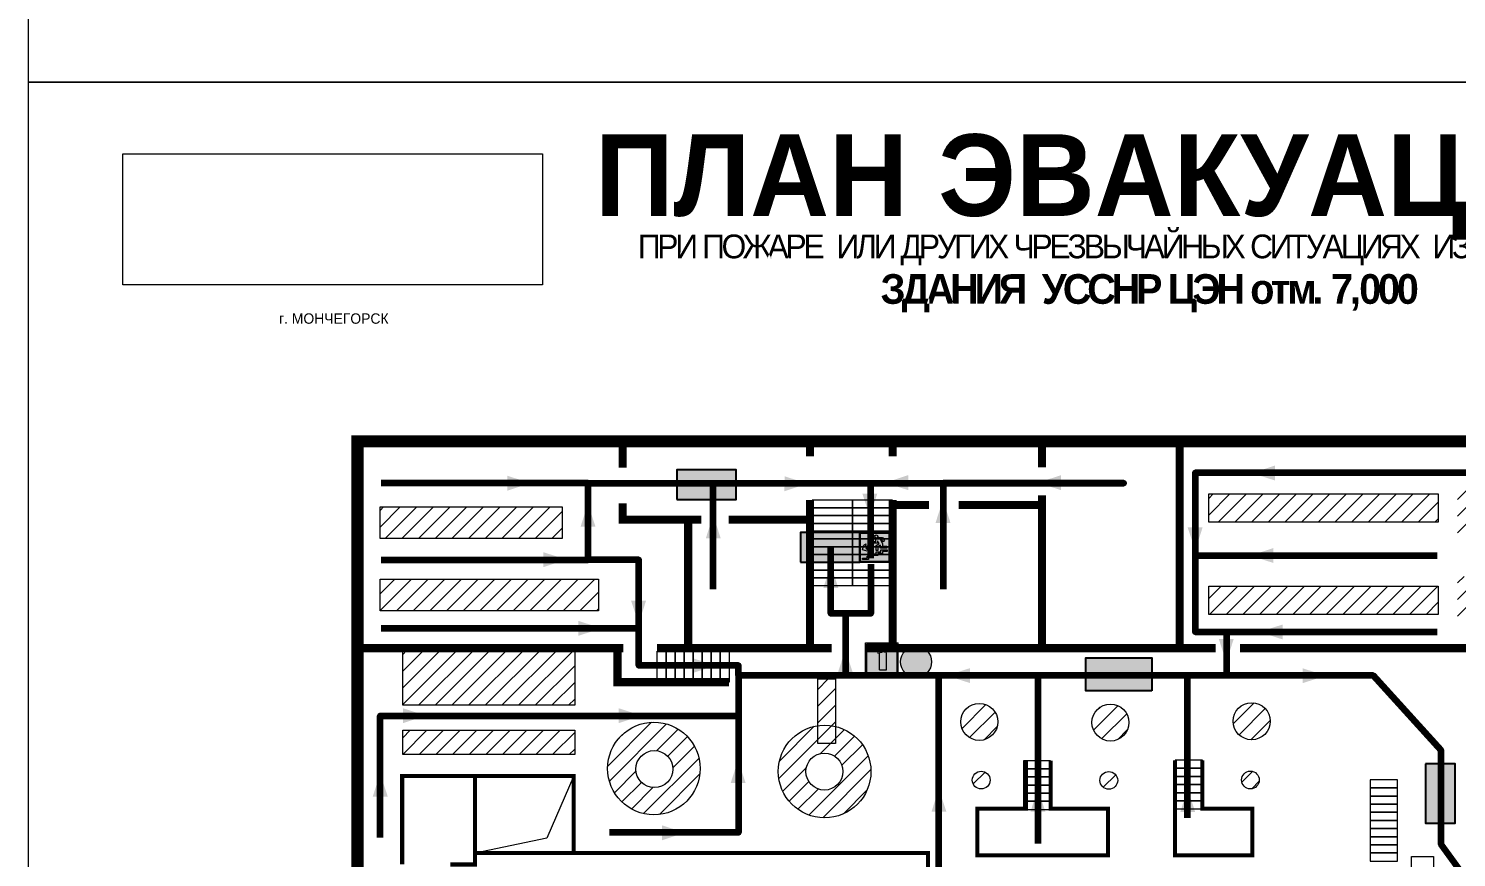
# Model space of a CAD drawing. Header units: millimetres. Extents: x 13810 to 67229, y 12374 to 21950.
# Drawn here: x 19059.6 to 19444.4, y 14733.1 to 14956.4 of the extents above; entities that cross this region are included whole.
import ezdxf

# ---------------------------------------------------------------- set-up
doc = ezdxf.new("R2010")
doc.units = ezdxf.units.MM
doc.layers.add('План_Штампы', color=7, linetype='Continuous')
doc.styles.add('обычный', font='arial.ttf')
picture_1 = doc.add_image_def('image1.jpg', size_in_pixel=(337, 105))
pattern_1 = [(225, (40390.644, 17172.8988), (2.24506403, -2.24506403), [])]

# ---------------------------------------------------------------- blocks, each defined once
blk = doc.blocks.new('A$C7B8C2D5B')
at = {"lineweight": 0}
h = blk.add_hatch(color=5, dxfattribs=at)
h.dxf.hatch_style = 1
h.paths.add_polyline_path([(1.4, -3.02, 1), (-2.11, -3.02, 1)])
at = {"color": 5, "lineweight": 0}
blk.add_circle((-0.36, -3.02), 1.75, dxfattribs=at)
blk = doc.blocks.new('A$C7B4425F7')
at = {"true_color": 0xffffff}
blk.add_hatch(color=7, dxfattribs=at).paths.add_polyline_path([(0, 0), (-16, 0), (-16, -8), (0, -8)])
h = blk.add_hatch(color=126)
h.paths.add_polyline_path([(-0.2, -0.2), (-15.8, -0.2), (-15.8, -7.8), (-0.2, -7.8)])
h.paths.add_polyline_path([(-11.76, -2.03), (-11.76, -3.66), (-11.17, -3.66, -0.568275), (-11.17, -6.18), (-12.58, -6.18), (-12.58, -2.03)], flags=16)
h.paths.add_polyline_path([(-13.33, -4.12, -0.495768), (-13.59, -6.18), (-15.03, -6.18), (-15.03, -2.03), (-13.59, -2.03, -0.487973)], flags=16)
h.paths.add_polyline_path([(-10.25, -2.03), (-9.48, -2.03), (-9.48, -6.18), (-10.25, -6.18)], flags=16)
h.paths.add_polyline_path([(-13.84, -3.69), (-14.24, -3.69), (-14.24, -3.03), (-13.9, -3.03, -0.692621)], flags=0)
h.paths.add_polyline_path([(-9.15, -2.03), (-8.4, -2.03), (-8.04, -3.07), (-7.68, -2.03), (-6.93, -2.03), (-7.64, -4.1), (-6.93, -6.18), (-7.68, -6.18), (-8.04, -5.14), (-8.4, -6.18), (-9.15, -6.18), (-8.44, -4.1)], flags=16)
h.paths.add_polyline_path([(-11.76, -4.46), (-11.42, -4.46, -0.692621), (-11.36, -5.12), (-11.76, -5.12)], flags=0)
h.paths.add_polyline_path([(-13.9, -5.2), (-14.24, -5.2), (-14.24, -4.55), (-13.84, -4.55, -0.708038)], flags=0)
edge = h.paths.add_edge_path(flags=16)
edge.add_ellipse((-5.51, -4.08), major_axis=(0, 2.05), ratio=0.586184, start_angle=0, end_angle=360)
edge = h.paths.add_edge_path(flags=0)
edge.add_ellipse((-5.51, -4.08), major_axis=(0, 1.14), ratio=0.454828, start_angle=0, end_angle=360)
h.paths.add_polyline_path([(-4.13, -4.96, 0.377264), (-3.48, -4.52, 0.0555), (-3.16, -2.03), (-1.66, -2.03), (-1.66, -4.96), (-0.96, -4.96), (-0.96, -7.01), (-1.75, -7.01), (-1.75, -6.18), (-3.3, -6.18), (-3.3, -7.02), (-4.13, -7.02)], flags=16)
h.paths.add_polyline_path([(-2.73, -2.91), (-2.28, -2.91), (-2.28, -4.96), (-3.05, -4.96, 0.079136)], flags=0)
at = {"color": 126}
blk.add_lwpolyline([(-16, -8), (0, -8), (0, 0), (-16, 0)], close=True, dxfattribs=at)
blk = doc.blocks.new('вниз 3')
at = {"lineweight": 0, "true_color": 0xffffff}
h = blk.add_hatch(color=7, dxfattribs=at)
h.dxf.hatch_style = 1
h.paths.add_polyline_path([(40997.5, -4475.69), (40997.25, -4475.28), (40995.76, -4476.15), (40995.97, -4475.23), (40995.39, -4475.56), (40995.05, -4476.83), (40996.33, -4477.17), (40996.91, -4476.83), (40996, -4476.55)], flags=0)
h.paths.add_polyline_path([(40999.81, -4473.95), (41000.22, -4473.95), (41000.64, -4474.67), (41001.03, -4474.43), (41000.46, -4473.49), (41000.42, -4473.49), (40999.43, -4473.49), (40998.68, -4473.92), (40998.68, -4474.57), (40997.88, -4474.57), (40997.88, -4475), (40999.14, -4475), (40999.14, -4474.43), (40999.14, -4474.38), (40999.59, -4475.15), (40998.72, -4475.67), (40998.72, -4477.06), (40999.24, -4477.06), (40999.24, -4475.96), (40999.95, -4475.56), (40999.95, -4476.43), (41001.61, -4476.43), (41001.61, -4475.88), (41000.47, -4475.88), (41000.47, -4475.12)], flags=0)
h.paths.add_polyline_path([(40999.2, -4473.24, 1), (40998.35, -4473.24, 1)], flags=0)
h.paths.add_polyline_path([(41000.46, -4477.26), (41001.69, -4477.26), (41001.69, -4476.84), (41000.03, -4476.84), (41000.03, -4477.39), (40998.78, -4477.39), (40998.78, -4477.95), (40997.53, -4477.95), (40997.53, -4478.5), (40996.29, -4478.5), (40996.29, -4479.06), (40995.05, -4479.06), (40995.05, -4479.48), (40995.29, -4479.48), (40996.72, -4479.48), (40996.72, -4478.92), (40997.97, -4478.92), (40997.97, -4478.36), (40999.2, -4478.36), (40999.2, -4477.81), (41000.46, -4477.81)], flags=0)
h.paths.add_polyline_path([(41002.37, -4472.17), (40994.37, -4472.17), (40994.37, -4480.17), (41002.37, -4480.17)])
h.paths.add_polyline_path([(41002.16, -4479.96), (40994.57, -4479.96), (40994.57, -4472.37), (41002.16, -4472.37)], flags=16)
h.paths.add_polyline_path([(41001.61, -4475.88), (41001.61, -4476.43), (40999.95, -4476.43), (40999.95, -4475.56), (40999.24, -4475.96), (40999.24, -4477.06), (40998.72, -4477.06), (40998.72, -4475.67), (40999.59, -4475.15), (40999.14, -4474.38), (40999.14, -4474.43), (40999.14, -4475), (40997.88, -4475), (40997.88, -4474.57), (40998.68, -4474.57), (40998.68, -4473.92), (40999.43, -4473.49), (41000.42, -4473.49), (41000.46, -4473.49), (41001.03, -4474.43), (41000.64, -4474.67), (41000.22, -4473.95), (40999.81, -4473.95), (41000.47, -4475.12), (41000.47, -4475.88)], flags=0)
h.paths.add_polyline_path([(41001.69, -4476.84), (41001.69, -4477.26), (41000.46, -4477.26), (41000.46, -4477.81), (40999.2, -4477.81), (40999.2, -4478.36), (40997.97, -4478.36), (40997.97, -4478.92), (40996.72, -4478.92), (40996.72, -4479.48), (40995.05, -4479.48), (40995.05, -4479.06), (40996.29, -4479.06), (40996.29, -4478.5), (40997.53, -4478.5), (40997.53, -4477.95), (40998.78, -4477.95), (40998.78, -4477.39), (41000.03, -4477.39), (41000.03, -4476.84)], flags=0)
h.paths.add_polyline_path([(40998.35, -4473.24, -1), (40999.2, -4473.24, -1)], flags=0)
h.paths.add_polyline_path([(40997.5, -4475.69), (40996, -4476.55), (40996.91, -4476.83), (40996.33, -4477.17), (40995.05, -4476.83), (40995.39, -4475.56), (40995.97, -4475.23), (40995.76, -4476.15), (40997.25, -4475.28)], flags=0)
at = {"lineweight": 0}
h = blk.add_hatch(color=126, dxfattribs=at)
h.dxf.hatch_style = 1
h.paths.add_polyline_path([(41002.16, -4472.37), (40994.57, -4472.37), (40994.57, -4479.96), (41002.16, -4479.96)])
h.paths.add_polyline_path([(40995.97, -4475.23), (40995.76, -4476.15), (40997.25, -4475.28), (40997.5, -4475.69), (40996, -4476.55), (40996.91, -4476.83), (40996.33, -4477.17), (40995.05, -4476.83), (40995.39, -4475.56)], flags=16)
h.paths.add_polyline_path([(40997.88, -4474.57), (40998.68, -4474.57), (40998.68, -4473.92), (40999.43, -4473.49), (41000.42, -4473.49), (41000.46, -4473.49), (41001.03, -4474.43), (41000.64, -4474.67), (41000.22, -4473.95), (40999.81, -4473.95), (41000.47, -4475.12), (41000.47, -4475.88), (41001.61, -4475.88), (41001.61, -4476.43), (40999.95, -4476.43), (40999.95, -4475.56), (40999.24, -4475.96), (40999.24, -4477.06), (40998.72, -4477.06), (40998.72, -4475.67), (40999.59, -4475.15), (40999.14, -4474.38), (40999.14, -4474.43), (40999.14, -4475), (40997.88, -4475)], flags=16)
h.paths.add_polyline_path([(40998.35, -4473.24, -1), (40999.2, -4473.24, -1)], flags=16)
h.paths.add_polyline_path([(40997.53, -4477.95), (40998.78, -4477.95), (40998.78, -4477.39), (41000.03, -4477.39), (41000.03, -4476.84), (41001.69, -4476.84), (41001.69, -4477.26), (41000.46, -4477.26), (41000.46, -4477.81), (40999.2, -4477.81), (40999.2, -4478.36), (40997.97, -4478.36), (40997.97, -4478.92), (40996.72, -4478.92), (40996.72, -4479.48), (40995.05, -4479.48), (40995.05, -4479.06), (40996.29, -4479.06), (40996.29, -4478.5), (40997.53, -4478.5)], flags=16)
at = {"lineweight": 0, "true_color": 0xffffff}
h = blk.add_hatch(color=7, dxfattribs=at)
h.dxf.hatch_style = 1
h.paths.add_polyline_path([(40999.2, -4473.24, 1), (40998.35, -4473.24, 1)])
h.paths.add_polyline_path([(40999.81, -4473.95), (41000.22, -4473.95), (41000.64, -4474.67), (41001.03, -4474.43), (41000.46, -4473.49), (41000.42, -4473.49), (40999.43, -4473.49), (40998.68, -4473.92), (40998.68, -4474.57), (40997.88, -4474.57), (40997.88, -4475), (40999.14, -4475), (40999.14, -4474.43), (40999.14, -4474.38), (40999.59, -4475.15), (40998.72, -4475.67), (40998.72, -4477.06), (40999.24, -4477.06), (40999.24, -4475.96), (40999.95, -4475.56), (40999.95, -4476.43), (41001.61, -4476.43), (41001.61, -4475.88), (41000.47, -4475.88), (41000.47, -4475.12)])
h.paths.add_polyline_path([(40999.2, -4477.81), (41000.46, -4477.81), (41000.46, -4477.26), (41001.69, -4477.26), (41001.69, -4476.84), (41000.03, -4476.84), (41000.03, -4477.39), (40998.78, -4477.39), (40998.78, -4477.95), (40997.53, -4477.95), (40997.53, -4478.5), (40996.29, -4478.5), (40996.29, -4479.06), (40995.05, -4479.06), (40995.05, -4479.48), (40995.29, -4479.48), (40996.72, -4479.48), (40996.72, -4478.92), (40997.97, -4478.92), (40997.97, -4478.36), (40999.2, -4478.36)])
h.paths.add_polyline_path([(40997.5, -4475.69), (40997.25, -4475.28), (40995.76, -4476.15), (40995.97, -4475.23), (40995.39, -4475.56), (40995.05, -4476.83), (40996.33, -4477.17), (40996.91, -4476.83), (40996, -4476.55)])
at = {"color": 126, "lineweight": 0}
for points in [[(40994.37, -4472.17), (41002.37, -4472.17), (41002.37, -4480.17), (40994.37, -4480.17)], [(40994.57, -4472.37), (41002.16, -4472.37), (41002.16, -4479.96), (40994.57, -4479.96)]]:
    blk.add_lwpolyline(points, close=True, dxfattribs=at)
for points in [[(40999.14, -4474.43), (40999.14, -4475), (40997.88, -4475), (40997.88, -4474.57), (40998.68, -4474.57), (40998.68, -4473.92), (40999.43, -4473.49), (41000.42, -4473.49), (41000.46, -4473.49), (41001.03, -4474.43), (41000.64, -4474.67), (41000.22, -4473.95), (40999.81, -4473.95), (41000.47, -4475.12), (41000.47, -4475.88), (41001.61, -4475.88), (41001.61, -4476.43), (40999.95, -4476.43), (40999.95, -4475.56), (40999.24, -4475.96), (40999.24, -4477.06), (40998.72, -4477.06), (40998.72, -4475.67), (40999.59, -4475.15), (40999.14, -4474.38), (40999.14, -4474.43)], [(40995.05, -4476.83), (40995.39, -4475.56), (40995.97, -4475.23), (40995.76, -4476.15), (40997.25, -4475.28), (40997.5, -4475.69), (40996, -4476.55), (40996.91, -4476.83), (40996.33, -4477.17), (40995.05, -4476.83)], [(40995.29, -4479.48), (40995.05, -4479.48), (40995.05, -4479.06), (40996.29, -4479.06), (40996.29, -4478.5), (40997.53, -4478.5), (40997.53, -4477.95), (40998.78, -4477.95), (40998.78, -4477.39), (41000.03, -4477.39), (41000.03, -4476.84), (41001.69, -4476.84), (41001.69, -4477.26), (41000.46, -4477.26), (41000.46, -4477.81), (40999.2, -4477.81), (40999.2, -4478.36), (40997.97, -4478.36), (40997.97, -4478.92), (40996.72, -4478.92), (40996.72, -4479.48), (40995.05, -4479.48)]]:
    blk.add_lwpolyline(points, dxfattribs=at)
blk.add_circle((40998.77, -4473.24), 0.426, dxfattribs=at)
blk = doc.blocks.new('A$C3AD82952')
at = {"true_color": 0xf5f5ff}
h = blk.add_hatch(color=7, dxfattribs=at)
h.dxf.hatch_style = 1
h.paths.add_polyline_path([(8.21, 8.73, 0.414214), (7.89, 9.05), (7.22, 9.05), (7.22, 9.92), (7.59, 9.92, 1), (7.57, 10.36), (7.22, 10.36), (7.22, 10.6), (6.43, 10.6), (6.43, 10.36), (6.01, 10.36), (4.74, 9.59), (4.74, 8.69), (4.98, 8.73), (4.98, 9.26), (6.12, 9.91), (6.43, 9.91), (6.43, 9.05), (5.76, 9.05, 0.414214), (5.44, 8.73), (5.44, 2.2), (8.21, 2.2)], flags=0)
h.paths.add_polyline_path([(12.8, 12.8), (0, 12.8), (0, 0), (12.8, 0)])
h.paths.add_polyline_path([(0.51, 12.29), (12.29, 12.29), (12.29, 0.51), (0.51, 0.51)], flags=16)
h.paths.add_polyline_path([(4.74, 9.59), (6.01, 10.36), (6.43, 10.36), (6.43, 10.6), (7.22, 10.6), (7.22, 10.36), (7.59, 10.36, -0.94586), (7.59, 9.92), (7.22, 9.92), (7.22, 9.05), (7.89, 9.05, -0.414214), (8.21, 8.73), (8.21, 2.2), (5.44, 2.2), (5.44, 8.73, -0.414214), (5.76, 9.05), (6.43, 9.05), (6.43, 9.91), (6.12, 9.91), (4.98, 9.26), (4.98, 8.73), (4.74, 8.69)], flags=0)
h = blk.add_hatch(color=242)
h.dxf.hatch_style = 1
h.paths.add_polyline_path([(12.29, 12.29), (0.51, 12.29), (0.51, 0.51), (12.29, 0.51)])
h.paths.add_polyline_path([(4.74, 8.69), (4.74, 9.59), (6.01, 10.36), (6.43, 10.36), (6.43, 10.6), (7.22, 10.6), (7.22, 10.36), (7.59, 10.36, -0.94586), (7.59, 9.92), (7.22, 9.92), (7.22, 9.05), (7.89, 9.05, -0.414214), (8.21, 8.73), (8.21, 2.2), (5.44, 2.2), (5.44, 8.73, -0.414214), (5.76, 9.05), (6.43, 9.05), (6.43, 9.91), (6.12, 9.91), (4.98, 9.26), (4.98, 8.73)], flags=16)
h = blk.add_hatch(color=7, dxfattribs=at)
h.dxf.hatch_style = 1
h.paths.add_polyline_path([(8.21, 8.73, 0.414214), (7.89, 9.05), (7.22, 9.05), (7.22, 9.92), (7.59, 9.92, 1), (7.57, 10.36), (7.22, 10.36), (7.22, 10.6), (6.43, 10.6), (6.43, 10.36), (6.01, 10.36), (4.74, 9.59), (4.74, 8.69), (4.98, 8.73), (4.98, 9.26), (6.12, 9.91), (6.43, 9.91), (6.43, 9.05), (5.76, 9.05, 0.414214), (5.44, 8.73), (5.44, 2.2), (8.21, 2.2)])
at = {"color": 242, "lineweight": 5}
for p, q in [((0, 0), (0, 12.8)), ((0, 12.8), (12.8, 12.8)), ((12.8, 0), (12.8, 12.8)), ((6.01, 10.36), (4.74, 9.59)), ((4.74, 9.59), (4.74, 8.69)), ((4.74, 8.69), (4.98, 8.73)), ((4.98, 9.26), (6.12, 9.91)), ((4.98, 8.73), (4.98, 9.26)), ((5.44, 2.2), (5.44, 8.73)), ((5.76, 9.05), (6.43, 9.05)), ((6.01, 10.36), (6.43, 10.36)), ((6.12, 9.91), (6.43, 9.91)), ((7.22, 10.6), (6.43, 10.6)), ((6.43, 10.6), (6.43, 10.36)), ((6.43, 9.91), (6.43, 9.05)), ((7.22, 10.36), (7.22, 10.6)), ((7.59, 10.36), (7.22, 10.36)), ((7.22, 9.05), (7.22, 9.92)), ((7.59, 9.92), (7.22, 9.92)), ((7.89, 9.05), (7.22, 9.05)), ((8.21, 2.2), (8.21, 8.73)), ((0, 0), (12.8, 0)), ((5.44, 2.2), (8.21, 2.2))]:
    blk.add_line(p, q, dxfattribs=at)
blk.add_lwpolyline([(0.51, 12.29), (12.29, 12.29), (12.29, 0.51), (0.51, 0.51)], close=True, dxfattribs=at)
for centre, radius, start, end in [((5.76, 8.73), 0.32, 90, 180), ((7.58, 10.14), 0.223, 273.1875, 86.8125), ((7.89, 8.73), 0.32, 0, 90)]:
    blk.add_arc(centre, radius, start, end, dxfattribs=at)
blk = doc.blocks.new('A$C32E8229D')
at = {"true_color": 0xffffff}
blk.add_hatch(color=7, dxfattribs=at).paths.add_polyline_path([(0, 0), (0, -8), (16, -8), (16, 0)])
h = blk.add_hatch(color=126)
h.paths.add_polyline_path([(0.2, -0.2), (15.8, -0.2), (15.8, -7.8), (0.2, -7.8)])
h.paths.add_polyline_path([(13.49, -2.05), (12.08, -2.05), (11.37, -2.63, 0.162397), (11.29, -2.84), (11.29, -3.63), (10.35, -3.63), (10.35, -4.05), (11.68, -4.05), (11.68, -3.48), (12.26, -4.28), (11.29, -5.1), (11.29, -6.78), (11.85, -6.78), (11.85, -5.44), (12.8, -4.64), (12.8, -5.94), (14.46, -5.94), (14.46, -5.39), (13.45, -5.39), (13.45, -3.97), (12.46, -2.59), (13.15, -2.59), (13.69, -3.34), (14.18, -3)], flags=16)
h.paths.add_polyline_path([(10.74, -1.82, 1), (11.8, -1.82, 1)], flags=16)
h.paths.add_polyline_path([(9.39, -3.59), (5.99, -3.59), (6.56, -3.03), (5.91, -3.03), (5.1, -3.83), (5.91, -4.64), (6.56, -4.64), (5.99, -4.09), (9.39, -4.09)], flags=16)
h.paths.add_polyline_path([(4.29, -1.08), (1.72, -1.08), (1.72, -6.6), (4.29, -6.6)], flags=16)
at = {"color": 126}
blk.add_lwpolyline([(16, -8), (0, -8), (0, 0), (16, 0)], close=True, dxfattribs=at)

msp = doc.modelspace()

# ---------------------------------------------------------------- hatches: boundary and pattern name
at = {"lineweight": 0}
h = msp.add_hatch(dxfattribs=at)
h.set_pattern_fill('ANSI31', color=256, angle=180)
h.set_pattern_definition(pattern_1)
h.paths.add_polyline_path([(19444.68, 14808.83), (19444.68, 14796.14), (19462.08, 14796.14), (19462.08, 14808.83)])
h.paths.add_polyline_path([(19377.62, 14806.2), (19377.62, 14798.56), (19439.43, 14798.56), (19439.43, 14806.2)])
h.paths.add_polyline_path([(19377.62, 14831.06), (19377.62, 14823.42), (19439.43, 14823.42), (19439.43, 14831.06)])
h.paths.add_polyline_path([(19444.68, 14820.34), (19462.08, 14820.34), (19462.08, 14833.03), (19444.68, 14833.03)])
h = msp.add_hatch(dxfattribs=at)
h.set_pattern_fill('ANSI31', color=256, angle=180)
h.set_pattern_definition(pattern_1)
h.paths.add_polyline_path([(19206.82, 14774.09), (19206.82, 14789.46), (19160.46, 14788.72), (19160.46, 14774.09)])
h.paths.add_polyline_path([(19206.82, 14760.8), (19206.82, 14767.36), (19160.46, 14767.36), (19160.46, 14760.8)])
h.paths.add_polyline_path([(19213.17, 14799.57), (19213.17, 14808.1), (19154.39, 14808.1), (19154.39, 14799.57)])
h.paths.add_polyline_path([(19203.45, 14818.99), (19203.45, 14827.52), (19154.39, 14827.52), (19154.39, 14818.99)])
h = msp.add_hatch(dxfattribs=at)
h.set_pattern_fill('ANSI31', color=256, angle=180)
h.set_pattern_definition(pattern_1)
h.paths.add_polyline_path([(19286.6, 14756.27, 0.346999), (19277.02, 14768.41), (19277.02, 14763.82), (19272.28, 14763.82), (19272.28, 14768.61, 0.371421), (19261.64, 14756.27, 1)])
h.paths.add_polyline_path([(19269.08, 14756.24, -1), (19279.07, 14756.24, -1)], flags=16)
h.paths.add_polyline_path([(19272.28, 14768.61, -0.096063), (19277.02, 14768.41), (19277.02, 14781.21), (19272.28, 14781.21)])
h.paths.add_polyline_path([(19272.28, 14763.82), (19277.02, 14763.82), (19277.02, 14768.41, 0.096063), (19272.28, 14768.61)])
h.paths.add_polyline_path([(19215.66, 14757.07, 1), (19240.61, 14757.07, 1)])
h.paths.add_polyline_path([(19233.24, 14756.9, -1), (19223.25, 14756.9, -1)], flags=16)
h = msp.add_hatch(dxfattribs=at)
h.set_pattern_fill('ANSI31', color=256, angle=180)
h.set_pattern_definition(pattern_1)
h.paths.add_polyline_path([(19391.24, 14753.97, 1), (19386.45, 14753.97, 1)])
h.paths.add_polyline_path([(19384.19, 14769.79, 1), (19394.17, 14769.79, 1)])
h.paths.add_polyline_path([(19353.08, 14753.87, 1), (19348.29, 14753.87, 1)])
h.paths.add_polyline_path([(19356.13, 14769.45, 1), (19346.14, 14769.45, 1)])
h.paths.add_polyline_path([(19318.7, 14753.95, 1), (19313.91, 14753.95, 1)])
h.paths.add_polyline_path([(19320.79, 14769.63, 1), (19310.81, 14769.63, 1)])

# ---------------------------------------------------------------- linework, layer by layer
at = {"color": 126, "lineweight": 0, "true_color": 0x008754}
for points in [[(19059.64, 15336.92), (19659.64, 15336.92), (19659.64, 14941.92), (19059.64, 14941.92)], [(19059.64, 14941.92), (19659.64, 14941.92), (19659.64, 14546.92), (19059.64, 14546.92)]]:
    msp.add_lwpolyline(points, close=True, dxfattribs=at)
at = {"lineweight": 0}
for points, const_width in [([(19477.02, 14674.68), (19581.38, 14674.68), (19581.38, 14845.21), (19148.24, 14845.21), (19148.24, 14674.68), (19477.02, 14674.68)], 3.3), ([(19219.73, 14838.14), (19219.73, 14845.83)], 2.2), ([(19270.17, 14845.21), (19270.17, 14841.2)], 2.2), ([(19292.45, 14845.21), (19292.45, 14841.2)], 2.2), ([(19332.68, 14844.14), (19332.68, 14838.23)], 2.2), ([(19369.78, 14790.07), (19369.78, 14845.03)], 2.2), ([(19332.68, 14830.69), (19332.68, 14789.33), (19332.68, 14828.04), (19310.21, 14828.04)], 2.2), ([(19237.34, 14790.22), (19237.34, 14824.09), (19219.73, 14824.09), (19219.73, 14828.53)], 2.2), ([(19270.17, 14789.46), (19270.17, 14829.39)], 2.2), ([(19292.45, 14789.46), (19292.45, 14829.39)], 2.2), ([(19292.45, 14828.04), (19302.22, 14828.04)], 2.2), ([(19237.34, 14824.09), (19240.9, 14824.09)], 2.2), ([(19248.3, 14824.09), (19269.46, 14824.09)], 2.2), ([(19219.86, 14789.46), (19148.24, 14789.46)], 2.2), ([(19218.33, 14789.46), (19218.33, 14780.34), (19248.39, 14780.34)], 2.2), ([(19276.02, 14789.46), (19228.94, 14789.46)], 2.2), ([(19379.47, 14789.46), (19285.08, 14789.46)], 2.2), ([(19554.34, 14789.46), (19386.01, 14789.46)], 2.2), ([(19335.01, 14759.17), (19335.01, 14746.25), (19350.45, 14746.25), (19350.45, 14733.69), (19315.25, 14733.69), (19315.25, 14746.25), (19328.34, 14746.25), (19328.34, 14759.17)], 1.1), ([(19375.92, 14759.3), (19375.92, 14746.25), (19389.36, 14746.25), (19389.36, 14733.69), (19368.53, 14733.69), (19368.53, 14759.3)], 1.1), ([(19206.52, 14734.3), (19206.52, 14755.05), (19160.31, 14755.05), (19160.31, 14731.21)], 1.1), ([(19179.95, 14734.3), (19179.95, 14755.05)], 1.1), ([(19173.31, 14731.21), (19179.95, 14731.21), (19179.95, 14734.3), (19301.96, 14734.3), (19301.96, 14687.57)], 1.1)]:
    msp.add_lwpolyline(points, dxfattribs=dict(at, const_width=const_width))
at = {"color": 126, "lineweight": 100, "true_color": 0x008754}
for points in [[(19489.35, 14801.82), (19489.35, 14836.69), (19373.92, 14836.69), (19373.92, 14793.89), (19439.19, 14793.89)], [(19154.6, 14813.31), (19210.42, 14813.31), (19210.42, 14833.96), (19354.78, 14833.96), (19306.03, 14833.96), (19306.03, 14805.34)], [(19210.42, 14833.96), (19154.6, 14833.96)], [(19244.04, 14833.96), (19244.04, 14805.34)], [(19286.44, 14833.96), (19286.44, 14813.73)], [(19286.53, 14812.14), (19286.53, 14798.83), (19275.76, 14798.83), (19275.76, 14817)], [(19224.06, 14794.79), (19224.06, 14813.31), (19210.42, 14813.31)], [(19439.19, 14814.37), (19373.92, 14814.37)], [(19279.74, 14798.83), (19279.74, 14782.08)], [(19250.9, 14782.08), (19250.9, 14784.83), (19224.06, 14784.83), (19224.06, 14794.79), (19154.6, 14794.79)], [(19382.4, 14793.89), (19382.4, 14782.08)], [(19478.21, 14682.55), (19447.86, 14682.55), (19447.86, 14726.09), (19440.22, 14736.6), (19440.22, 14761.88), (19421.92, 14782.08), (19250.9, 14782.08), (19250.9, 14739.84), (19216.16, 14739.84)], [(19304.86, 14706.42), (19304.86, 14782.08)], [(19331.57, 14782.08), (19331.57, 14736.84)], [(19371.89, 14743.74), (19371.89, 14782.08)], [(19154.34, 14738.49), (19154.34, 14771.28), (19250.9, 14771.28)]]:
    msp.add_lwpolyline(points, dxfattribs=at)
at = {"lineweight": 0}
for points in [[(19439.43, 14823.42), (19377.62, 14823.42), (19377.62, 14831.06), (19439.43, 14831.06)], [(19203.45, 14818.99), (19154.39, 14818.99), (19154.39, 14827.52), (19203.45, 14827.52)], [(19281.61, 14829.39), (19270.77, 14829.39), (19270.77, 14827.29), (19281.61, 14827.29)], [(19281.61, 14827.29), (19270.77, 14827.29), (19270.77, 14825.2), (19281.61, 14825.2)], [(19292.45, 14829.39), (19281.61, 14829.39), (19281.61, 14827.29), (19292.45, 14827.29)], [(19292.45, 14827.29), (19281.61, 14827.29), (19281.61, 14825.2), (19292.45, 14825.2)], [(19281.61, 14825.2), (19270.77, 14825.2), (19270.77, 14823.1), (19281.61, 14823.1)], [(19292.45, 14825.2), (19281.61, 14825.2), (19281.61, 14823.1), (19292.45, 14823.1)], [(19281.61, 14823.1), (19270.77, 14823.1), (19270.77, 14821.01), (19281.61, 14821.01)], [(19281.61, 14821.01), (19270.77, 14821.01), (19270.77, 14818.91), (19281.61, 14818.91)], [(19292.45, 14823.1), (19281.61, 14823.1), (19281.61, 14821.01), (19292.45, 14821.01)], [(19292.45, 14821.01), (19281.61, 14821.01), (19281.61, 14818.91), (19292.45, 14818.91)], [(19281.61, 14818.91), (19270.77, 14818.91), (19270.77, 14816.82), (19281.61, 14816.82)], [(19281.61, 14816.82), (19270.77, 14816.82), (19270.77, 14814.72), (19281.61, 14814.72)], [(19292.45, 14818.91), (19281.61, 14818.91), (19281.61, 14816.82), (19292.45, 14816.82)], [(19292.45, 14816.82), (19281.61, 14816.82), (19281.61, 14814.72), (19292.45, 14814.72)], [(19281.61, 14814.72), (19270.77, 14814.72), (19270.77, 14812.63), (19281.61, 14812.63)], [(19281.61, 14812.63), (19270.77, 14812.63), (19270.77, 14810.53), (19281.61, 14810.53)], [(19292.45, 14814.72), (19281.61, 14814.72), (19281.61, 14812.63), (19292.45, 14812.63)], [(19292.45, 14812.63), (19281.61, 14812.63), (19281.61, 14810.53), (19292.45, 14810.53)], [(19213.17, 14799.57), (19154.39, 14799.57), (19154.39, 14808.1), (19213.17, 14808.1)], [(19281.61, 14810.53), (19270.77, 14810.53), (19270.77, 14808.44), (19281.61, 14808.44)], [(19281.61, 14808.44), (19270.77, 14808.44), (19270.77, 14806.34), (19281.61, 14806.34)], [(19292.45, 14810.53), (19281.61, 14810.53), (19281.61, 14808.44), (19292.45, 14808.44)], [(19292.45, 14808.44), (19281.61, 14808.44), (19281.61, 14806.34), (19292.45, 14806.34)], [(19439.43, 14798.56), (19377.62, 14798.56), (19377.62, 14806.2), (19439.43, 14806.2)], [(19231.41, 14780.34), (19228.98, 14780.34), (19228.98, 14788.64), (19231.41, 14788.64)], [(19233.83, 14780.34), (19231.41, 14780.34), (19231.41, 14788.64), (19233.83, 14788.64)], [(19236.26, 14780.34), (19233.83, 14780.34), (19233.83, 14788.64), (19236.26, 14788.64)], [(19238.69, 14780.34), (19236.26, 14780.34), (19236.26, 14788.64), (19238.69, 14788.64)], [(19241.11, 14780.34), (19238.69, 14780.34), (19238.69, 14788.64), (19241.11, 14788.64)], [(19243.54, 14780.34), (19241.11, 14780.34), (19241.11, 14788.64), (19243.54, 14788.64)], [(19245.96, 14780.34), (19243.54, 14780.34), (19243.54, 14788.64), (19245.96, 14788.64)], [(19248.39, 14780.34), (19245.96, 14780.34), (19245.96, 14788.64), (19248.39, 14788.64)], [(19277.02, 14763.82), (19272.28, 14763.82), (19272.28, 14781.21), (19277.02, 14781.21)], [(19335.01, 14759.17), (19327.67, 14759.17), (19327.67, 14756.98), (19335.01, 14756.98)], [(19375.92, 14759.3), (19368.58, 14759.3), (19368.58, 14757.11), (19375.92, 14757.11)], [(19335.01, 14756.98), (19327.67, 14756.98), (19327.67, 14754.79), (19335.01, 14754.79)], [(19335.01, 14754.79), (19327.67, 14754.79), (19327.67, 14752.6), (19335.01, 14752.6)], [(19375.92, 14757.11), (19368.58, 14757.11), (19368.58, 14754.92), (19375.92, 14754.92)], [(19375.92, 14754.92), (19368.58, 14754.92), (19368.58, 14752.73), (19375.92, 14752.73)], [(19335.01, 14752.6), (19327.67, 14752.6), (19327.67, 14750.41), (19335.01, 14750.41)], [(19335.01, 14750.41), (19327.67, 14750.41), (19327.67, 14748.22), (19335.01, 14748.22)], [(19375.92, 14752.73), (19368.58, 14752.73), (19368.58, 14750.54), (19375.92, 14750.54)], [(19375.92, 14750.54), (19368.58, 14750.54), (19368.58, 14748.35), (19375.92, 14748.35)], [(19428.47, 14754.04), (19421.12, 14754.04), (19421.12, 14751.84), (19428.47, 14751.84)], [(19428.47, 14751.84), (19421.12, 14751.84), (19421.12, 14749.65), (19428.47, 14749.65)], [(19335.01, 14748.22), (19327.67, 14748.22), (19327.67, 14746.03), (19335.01, 14746.03)], [(19375.92, 14748.35), (19368.58, 14748.35), (19368.58, 14746.16), (19375.92, 14746.16)], [(19428.47, 14749.65), (19421.12, 14749.65), (19421.12, 14747.46), (19428.47, 14747.46)], [(19428.47, 14747.46), (19421.12, 14747.46), (19421.12, 14745.27), (19428.47, 14745.27)], [(19428.47, 14745.27), (19421.12, 14745.27), (19421.12, 14743.08), (19428.47, 14743.08)], [(19428.47, 14743.08), (19421.12, 14743.08), (19421.12, 14740.89), (19428.47, 14740.89)], [(19428.47, 14740.89), (19421.12, 14740.89), (19421.12, 14738.7), (19428.47, 14738.7)], [(19428.47, 14738.7), (19421.12, 14738.7), (19421.12, 14736.51), (19428.47, 14736.51)], [(19428.47, 14736.51), (19421.12, 14736.51), (19421.12, 14734.32), (19428.47, 14734.32)], [(19428.47, 14734.32), (19421.12, 14734.32), (19421.12, 14732.13), (19428.47, 14732.13)], [(19438.21, 14687.84), (19432.29, 14687.84), (19432.29, 14733.39), (19438.21, 14733.39)]]:
    msp.add_lwpolyline(points, close=True, dxfattribs=at)
for points in [[(19206.82, 14789.46), (19206.82, 14774.09), (19160.46, 14774.09), (19160.46, 14788.72)], [(19206.82, 14789.46), (19160.46, 14788.72)], [(19206.82, 14767.36), (19206.82, 14760.8), (19160.46, 14760.8), (19160.46, 14767.36), (19206.82, 14767.36)], [(19206.52, 14755.05), (19199.24, 14738.3), (19179.95, 14734.3)]]:
    msp.add_lwpolyline(points, dxfattribs=at)
for centre, radius in [((19315.8, 14769.63), 4.99), ((19351.13, 14769.45), 4.99), ((19389.18, 14769.79), 4.99), ((19228.13, 14757.07), 12.48), ((19274.12, 14756.27), 12.48), ((19228.25, 14756.9), 4.99), ((19274.07, 14756.24), 4.99), ((19316.31, 14753.95), 2.39), ((19350.69, 14753.87), 2.39), ((19388.84, 14753.97), 2.39)]:
    msp.add_circle(centre, radius, dxfattribs=at)
at = {"layer": 'План_Штампы', "color": 126, "true_color": 0x008754}
for points in [[(19188.63, 14831.91), (19188.63, 14835.93), (19194.81, 14833.94)], [(19263.31, 14831.77), (19263.32, 14835.79), (19269.5, 14833.81)], [(19296.64, 14836.09), (19296.64, 14832.06), (19290.45, 14834.05)], [(19337.8, 14836.09), (19337.79, 14832.06), (19331.61, 14834.05)], [(19395.47, 14838.68), (19395.46, 14834.65), (19389.28, 14836.64)], [(19284.28, 14831.13), (19288.31, 14831.12), (19286.32, 14824.94)], [(19212.39, 14822.18), (19208.36, 14822.18), (19210.35, 14828.37)], [(19308.04, 14823.24), (19304.01, 14823.24), (19306, 14829.43)], [(19246.14, 14819.06), (19242.11, 14819.06), (19244.1, 14825.25)], [(19371.94, 14822.03), (19375.97, 14822.03), (19373.98, 14815.84)], [(19395.06, 14816.46), (19395.05, 14812.43), (19388.87, 14814.42)], [(19198.34, 14811.31), (19198.35, 14815.33), (19204.53, 14813.35)], [(19277.82, 14805.71), (19273.79, 14805.71), (19275.78, 14811.9)], [(19221.98, 14802.26), (19226, 14802.25), (19224.02, 14796.07)], [(19207.77, 14792.8), (19207.78, 14796.83), (19213.96, 14794.84)], [(19397.54, 14795.87), (19397.53, 14791.84), (19391.35, 14793.83)], [(19281.73, 14782.87), (19277.7, 14782.88), (19279.69, 14789.06)], [(19380.32, 14791.97), (19384.35, 14791.97), (19382.36, 14785.78)], [(19238.52, 14782.77), (19238.53, 14786.8), (19244.71, 14784.81)], [(19313.3, 14784.11), (19313.3, 14780.08), (19307.11, 14782.07)], [(19402.91, 14780.04), (19402.92, 14784.06), (19409.1, 14782.08)], [(19160.5, 14769.27), (19160.5, 14773.3), (19166.69, 14771.31)], [(19218.62, 14769.27), (19218.63, 14773.3), (19224.81, 14771.31)], [(19252.84, 14753.13), (19248.81, 14753.13), (19250.8, 14759.32)], [(19156.41, 14749.51), (19152.38, 14749.52), (19154.37, 14755.7)], [(19306.93, 14745.4), (19302.91, 14745.4), (19304.9, 14751.58)], [(19333.61, 14745.4), (19329.58, 14745.4), (19331.57, 14751.58)], [(19373.98, 14745.32), (19369.95, 14745.32), (19371.94, 14751.51)], [(19230.28, 14737.73), (19230.28, 14741.76), (19236.47, 14739.77)]]:
    msp.add_solid(points, dxfattribs=at)

# ---------------------------------------------------------------- block references
at = {"color": 126, "true_color": 0x008754}
msp.add_blockref('вниз 3', (-21710.74, 19292.81), dxfattribs=at)
at = {"xscale": 0.6875, "yscale": 0.6875, "zscale": 0.6875}
msp.add_blockref('A$C3AD82952', (19285.17, 14782.14), dxfattribs=at)
at = {"xscale": 2.39516128860414, "yscale": 2.39516128860414, "zscale": 2.39516128860414, "rotation": 180}
msp.add_blockref('A$C7B8C2D5B', (19297.9, 14778.56), dxfattribs=at)
at = {"layer": 'План_Штампы', "color": 126, "true_color": 0x008754, "xscale": -1}
msp.add_blockref('A$C32E8229D', (19250.28, 14837.56), dxfattribs=at)
at = {"layer": 'План_Штампы'}
msp.add_blockref('A$C7B4425F7', (19283.63, 14820.63), dxfattribs=at)
at = {"layer": 'План_Штампы', "color": 126, "true_color": 0x008754, "xscale": 1.113761976465601, "yscale": 1.113761976465601, "zscale": 1.113761976465601, "rotation": 359.9978653237144}
msp.add_blockref('A$C32E8229D', (19344.46, 14786.88), dxfattribs=at)
at = {"layer": 'План_Штампы', "color": 126, "true_color": 0x008754, "xscale": -1, "rotation": 270}
msp.add_blockref('A$C32E8229D', (19444.03, 14742.35), dxfattribs=at)

# ---------------------------------------------------------------- texts
at = {"lineweight": 0, "style": 'обычный'}
for s, insert, char_height, width, attachment_point in [('{\\fProxima Nova Rg|b1|i0|c204|p2;ПЛАН ЭВАКУАЦИИ}', (19212.28, 14927.92), 22, 493.8901, 1), ('\\pi-8.4,l8.4,t8.4;{\\fProxima Nova Rg|b0|i0|c204|p2;г. МОНЧЕГОРСК\\H1.1997x; }', (19141.88, 14878.26), 2.8, 126.6484, 5)]:
    msp.add_mtext(s, dxfattribs=dict(at, insert=insert, char_height=char_height, width=width, attachment_point=attachment_point))
at = {"color": 0, "lineweight": 0, "insert": (19361.27, 14901.09), "char_height": 8, "width": 449.2158, "attachment_point": 5, "style": 'обычный'}
msp.add_mtext('{\\fArial Black|b1|i0|c204|p34;\\H2x;\\T0.85;  \\fArial Narrow|b0|i0|c204|p34;\\H0.8x;\\W0.9;\\P\\fProxima Nova Rg|b0|i0|c204|p2;\\H0.5x;\\W1;\\C256;ПРИ ПОЖАРЕ  ИЛИ ДРУГИХ ЧРЕЗВЫЧАЙНЫХ СИТУАЦИЯХ  ИЗ ПОМЕЩЕНИЙ \\fProxima Nova Rg|b1|i0|c204|p2;\\H1.25x;\\PЗДАНИЯ  УССНР ЦЭН отм. 7,000}', dxfattribs=at)

# ---------------------------------------------------------------- pictures from other files: only their frames are drawn
at = {"color": 7, "lineweight": 0, "true_color": 0xf5f5ff}
image = msp.add_image(picture_1, insert=(19085, 14887.38), size_in_units=(113.11, 35.24), dxfattribs=at)
image.dxf.flags = 7

doc.saveas('drawing.dxf')
